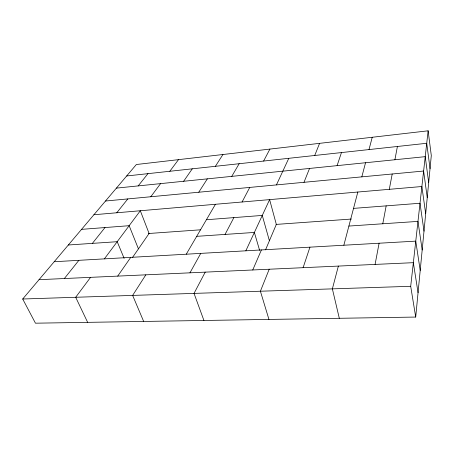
<?xml version="1.0" encoding="UTF-8"?>
<svg xmlns="http://www.w3.org/2000/svg" width="454" height="454" viewBox="0 0 454 454"><rect width="100%" height="100%" fill="white"/><g stroke="black" fill="none" stroke-linecap="round" stroke-linejoin="round"><path stroke-width="0.68" d="M415.705 317.057L431.3 155.574L428.128 130.809L136.348 164.518L22.7 299.01L35.457 323.191L415.705 317.057L410.7 286.298L428.128 130.809M375.083 264.421L379.096 243.225M382.779 223.777L386.167 205.866M389.299 189.324L392.205 173.996M394.901 159.751L397.409 146.477M338.366 266.089L332.373 288.863L339.308 318.288M343.848 245.228L357.837 192.031M361.827 176.856L365.538 162.742M369 149.576L372.235 137.267M303.102 267.69L309.94 247.163M337.101 165.636L341.453 152.572M269.205 269.228L260.403 291.224L268.95 319.423M303.993 182.309L309.543 168.445M314.73 155.484L319.588 143.345M265.533 249.865L276.333 224.401L269.614 199.624L245.841 250.812M252.747 269.977L261.419 249.927M276.446 184.903L288.795 158.31M205.214 272.139L194.034 293.397L203.925 320.473M225.042 234.423L233.878 217.614M242.09 201.99L249.751 187.423M263.615 161.056L269.909 149.088M189.954 272.831L200.759 253.383M186.259 254.206L215.44 204.283M231.761 176.368L239.156 163.718M145.825 274.835L132.642 295.406L143.663 321.443M198.773 192.224L207.342 178.853M215.389 166.306L222.948 154.513M132.551 257.395L149.088 233.475L140.32 210.747L104.375 258.871M117.711 276.111L130.741 257.367M183.632 181.271L192.28 168.826M90.573 277.343L75.682 297.274L87.65 322.351M150.779 196.752L160.585 183.62M169.807 171.272L178.496 159.649M64.36 278.535L78.877 260.324M92.383 243.372L104.987 227.562M116.769 212.773L127.812 198.914M138.186 185.902L147.947 173.655M126.666 175.976L426.726 143.282L430.04 168.633M116.406 188.121L425.228 156.658L428.69 182.616M105.504 201.02L423.616 171.033L427.237 197.615M93.91 214.742L421.88 186.52L425.682 213.749M81.55 229.366L129.152 225.695L138.436 248.877M206.411 219.736L262.27 215.423L269.398 240.751M353.535 208.386L420.007 203.256L424.002 231.16M148.43 233.521L200.623 229.798M276.066 224.418L351.481 219.044M68.344 244.995L117.2 241.698L124.124 258.315M196.707 236.335L254.371 232.442L259.614 250.364M348.888 226.064L417.975 221.399L422.18 249.995M54.202 261.731L415.762 241.136L420.205 270.436M39.027 279.687L413.344 262.679L418.055 292.705M22.7 299.01L410.7 286.298"/></g></svg>
